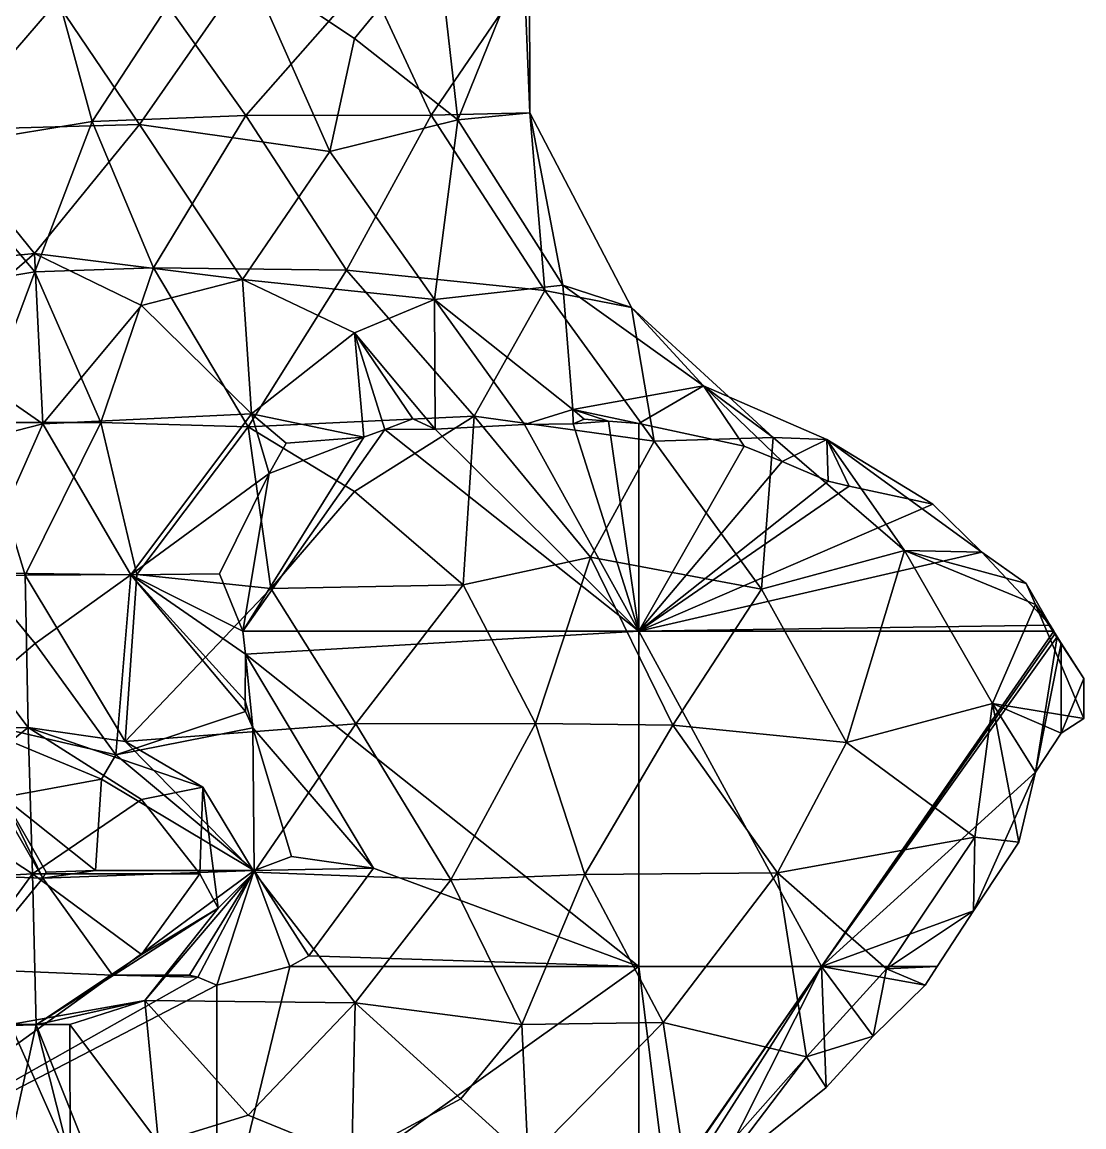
# Model space of a CAD drawing. Extents: x 290034 to 295698, y 4553723 to 4561693.
# Drawn here: x 291897 to 292022.7, y 4554012.7 to 4554143.4 of the extents above; entities that cross this region are included whole.
import ezdxf

# ---------------------------------------------------------------- set-up
doc = ezdxf.new("R2010")
doc.units = 0
doc.layers.add('Au_ppm_Pref_-_0_2', color=7, linetype='CONTINUOUS')

msp = doc.modelspace()

# ---------------------------------------------------------------- linework, layer by layer
at = {"layer": 'Au_ppm_Pref_-_0_2'}
for points in [[(291936.31, 4554141.52, 1903.25), (291923.75, 4554149.86, 1906.43), (291946.12, 4554153.44, 1903.91)], [(291936.31, 4554141.52, 1903.25), (291946.12, 4554153.44, 1903.91), (291948.57, 4554131.88, 1900.44)], [(291948.57, 4554131.88, 1900.44), (291946.12, 4554153.44, 1903.91), (291956.32, 4554151.13, 1899.76)], [(291898.54, 4554149.57, 1906.51), (291886.59, 4554130.64, 1905.79), (291872.94, 4554150.26, 1904.47)], [(291948.57, 4554131.88, 1900.44), (291956.32, 4554151.13, 1899.76), (291957.06, 4554132.71, 1894.64)], [(291957.06, 4554132.71, 1894.64), (291956.32, 4554151.13, 1899.76), (291957.05, 4554149.52, 1893.26)], [(291898.54, 4554149.57, 1906.51), (291910.86, 4554131.31, 1906.22), (291886.59, 4554130.64, 1905.79)], [(291898.54, 4554149.57, 1906.51), (291923.75, 4554149.86, 1906.43), (291910.86, 4554131.31, 1906.22)], [(291933.38, 4554128.13, 1903.95), (291910.86, 4554131.31, 1906.22), (291923.75, 4554149.86, 1906.43)], [(291923.44, 4554132.38, 1886.9), (291937.8, 4554148.73, 1888.05), (291914.21, 4554145.37, 1885.86)], [(291945.41, 4554132.45, 1889.92), (291937.8, 4554148.73, 1888.05), (291923.44, 4554132.38, 1886.9)], [(291936.31, 4554141.52, 1903.25), (291933.38, 4554128.13, 1903.95), (291923.75, 4554149.86, 1906.43)], [(291957.05, 4554149.52, 1893.26), (291937.8, 4554148.73, 1888.05), (291945.41, 4554132.45, 1889.92)], [(291957.06, 4554132.71, 1894.64), (291957.05, 4554149.52, 1893.26), (291945.41, 4554132.45, 1889.92)], [(291901.31, 4554146.16, 1885.21), (291886.38, 4554147.61, 1886.94), (291886.13, 4554128.54, 1883.92)], [(291901.31, 4554146.16, 1885.21), (291886.13, 4554128.54, 1883.92), (291905.25, 4554131.7, 1885.53)], [(291901.31, 4554146.16, 1885.21), (291905.25, 4554131.7, 1885.53), (291914.21, 4554145.37, 1885.86)], [(291914.21, 4554145.37, 1885.86), (291905.25, 4554131.7, 1885.53), (291923.44, 4554132.38, 1886.9)], [(291948.57, 4554131.88, 1900.44), (291933.38, 4554128.13, 1903.95), (291936.31, 4554141.52, 1903.25)], [(291898.48, 4554113.9, 1882.81), (291905.25, 4554131.7, 1885.53), (291886.13, 4554128.54, 1883.92)], [(291898.48, 4554113.9, 1882.81), (291912.51, 4554114.36, 1886.28), (291905.25, 4554131.7, 1885.53)], [(291912.51, 4554114.36, 1886.28), (291923.44, 4554132.38, 1886.9), (291905.25, 4554131.7, 1885.53)], [(291935.37, 4554114.1, 1889.23), (291923.44, 4554132.38, 1886.9), (291912.51, 4554114.36, 1886.28)], [(291935.37, 4554114.1, 1889.23), (291945.41, 4554132.45, 1889.92), (291923.44, 4554132.38, 1886.9)], [(291948.57, 4554131.88, 1900.44), (291945.79, 4554110.6, 1905.1), (291933.38, 4554128.13, 1903.95)], [(291935.37, 4554114.1, 1889.23), (291958.86, 4554111.69, 1890.68), (291945.41, 4554132.45, 1889.92)], [(291957.06, 4554132.71, 1894.64), (291945.41, 4554132.45, 1889.92), (291958.86, 4554111.69, 1890.68)], [(291948.57, 4554131.88, 1900.44), (291961, 4554112.32, 1900.66), (291945.79, 4554110.6, 1905.1)], [(291948.57, 4554131.88, 1900.44), (291957.06, 4554132.71, 1894.64), (291961, 4554112.32, 1900.66)], [(291961, 4554112.32, 1900.66), (291957.06, 4554132.71, 1894.64), (291969.12, 4554109.67, 1895.51)], [(291969.12, 4554109.67, 1895.51), (291957.06, 4554132.71, 1894.64), (291958.86, 4554111.69, 1890.68)], [(291873.66, 4554113.62, 1906.09), (291886.59, 4554130.64, 1905.79), (291898.44, 4554116.06, 1909.05)], [(291886.59, 4554130.64, 1905.79), (291910.86, 4554131.31, 1906.22), (291898.44, 4554116.06, 1909.05)], [(291923.07, 4554112.98, 1906.47), (291898.44, 4554116.06, 1909.05), (291910.86, 4554131.31, 1906.22)], [(291923.07, 4554112.98, 1906.47), (291910.86, 4554131.31, 1906.22), (291933.38, 4554128.13, 1903.95)], [(291898.48, 4554113.9, 1882.81), (291886.13, 4554128.54, 1883.92), (291883.36, 4554111.37, 1877.73)], [(291945.79, 4554110.6, 1905.1), (291923.07, 4554112.98, 1906.47), (291933.38, 4554128.13, 1903.95)], [(291873.66, 4554113.62, 1906.09), (291898.44, 4554116.06, 1909.05), (291885.91, 4554105.25, 1909.58)], [(291899.41, 4554095.89, 1912.23), (291885.91, 4554105.25, 1909.58), (291898.44, 4554116.06, 1909.05)], [(291923.07, 4554112.98, 1906.47), (291911.11, 4554109.9, 1911.13), (291898.44, 4554116.06, 1909.05)], [(291898.44, 4554116.06, 1909.05), (291911.11, 4554109.9, 1911.13), (291899.41, 4554095.89, 1912.23)], [(291898.48, 4554113.9, 1882.81), (291883.36, 4554111.37, 1877.73), (291891.78, 4554096.07, 1877.49)], [(291906.3, 4554096.07, 1883.59), (291898.48, 4554113.9, 1882.81), (291891.78, 4554096.07, 1877.49)], [(291906.3, 4554096.07, 1883.59), (291912.51, 4554114.36, 1886.28), (291898.48, 4554113.9, 1882.81)], [(291923.72, 4554095.55, 1888.88), (291912.51, 4554114.36, 1886.28), (291906.3, 4554096.07, 1883.59)], [(291935.37, 4554114.1, 1889.23), (291912.51, 4554114.36, 1886.28), (291923.72, 4554095.55, 1888.88)], [(291935.37, 4554114.1, 1889.23), (291923.72, 4554095.55, 1888.88), (291950.48, 4554096.81, 1887.74)], [(291935.37, 4554114.1, 1889.23), (291950.48, 4554096.81, 1887.74), (291958.86, 4554111.69, 1890.68)], [(291923.07, 4554112.98, 1906.47), (291924.14, 4554097.09, 1912.99), (291911.11, 4554109.9, 1911.13)], [(291936.31, 4554106.67, 1910.06), (291924.14, 4554097.09, 1912.99), (291923.07, 4554112.98, 1906.47)], [(291936.31, 4554106.67, 1910.06), (291923.07, 4554112.98, 1906.47), (291945.79, 4554110.6, 1905.1)], [(291962.18, 4554097.58, 1907), (291945.79, 4554110.6, 1905.1), (291961, 4554112.32, 1900.66)], [(291977.65, 4554100.39, 1902.14), (291962.18, 4554097.58, 1907), (291961, 4554112.32, 1900.66)], [(291961, 4554112.32, 1900.66), (291969.12, 4554109.67, 1895.51), (291977.65, 4554100.39, 1902.14)], [(291958.86, 4554111.69, 1890.68), (291950.48, 4554096.81, 1887.74), (291971.79, 4554093.84, 1890.54)], [(291969.12, 4554109.67, 1895.51), (291958.86, 4554111.69, 1890.68), (291971.79, 4554093.84, 1890.54)], [(291911.11, 4554109.9, 1911.13), (291924.14, 4554097.09, 1912.99), (291899.41, 4554095.89, 1912.23)], [(291936.31, 4554106.67, 1910.06), (291945.79, 4554110.6, 1905.1), (291945.88, 4554095.25, 1910.54)], [(291956.43, 4554095.81, 1908.59), (291945.88, 4554095.25, 1910.54), (291945.79, 4554110.6, 1905.1)], [(291945.79, 4554110.6, 1905.1), (291962.18, 4554097.58, 1907), (291956.43, 4554095.81, 1908.59)], [(291985.89, 4554094.28, 1895.08), (291977.65, 4554100.39, 1902.14), (291969.12, 4554109.67, 1895.51)], [(291985.89, 4554094.28, 1895.08), (291969.12, 4554109.67, 1895.51), (291971.79, 4554093.84, 1890.54)], [(291924.14, 4554097.09, 1912.99), (291936.31, 4554106.67, 1910.06), (291937.43, 4554094.32, 1912.08)], [(291939.89, 4554095.23, 1911.66), (291936.31, 4554106.67, 1910.06), (291943.22, 4554096.49, 1911.09)], [(291937.43, 4554094.32, 1912.08), (291936.31, 4554106.67, 1910.06), (291939.89, 4554095.23, 1911.66)], [(291945.88, 4554095.25, 1910.54), (291943.22, 4554096.49, 1911.09), (291936.31, 4554106.67, 1910.06)], [(291899.41, 4554095.89, 1912.23), (291882.12, 4554091.49, 1908.09), (291885.91, 4554105.25, 1909.58)], [(291977.65, 4554100.39, 1902.14), (291970, 4554095.94, 1906.05), (291962.18, 4554097.58, 1907)], [(291977.65, 4554100.39, 1902.14), (291982.47, 4554093.24, 1904.58), (291970, 4554095.94, 1906.05)], [(291982.47, 4554093.24, 1904.58), (291977.65, 4554100.39, 1902.14), (291986.97, 4554091.44, 1904.01)], [(291986.97, 4554091.44, 1904.01), (291977.65, 4554100.39, 1902.14), (291992.24, 4554094.05, 1900.58)], [(291985.89, 4554094.28, 1895.08), (291992.24, 4554094.05, 1900.58), (291977.65, 4554100.39, 1902.14)], [(291899.41, 4554095.89, 1912.23), (291924.14, 4554097.09, 1912.99), (291909.84, 4554078.01, 1913.29)], [(291909.84, 4554078.01, 1913.29), (291924.14, 4554097.09, 1912.99), (291926.22, 4554090.01, 1913.97)], [(291923.72, 4554095.55, 1888.88), (291936.31, 4554087.9, 1885.49), (291950.48, 4554096.81, 1887.74)], [(291926.22, 4554090.01, 1913.97), (291924.14, 4554097.09, 1912.99), (291928.23, 4554093.59, 1913.76)], [(291924.14, 4554097.09, 1912.99), (291937.43, 4554094.32, 1912.08), (291928.23, 4554093.59, 1913.76)], [(291936.31, 4554087.9, 1885.49), (291949.2, 4554076.83, 1884.85), (291950.48, 4554096.81, 1887.74)], [(291939.89, 4554095.23, 1911.66), (291943.22, 4554096.49, 1911.09), (291945.88, 4554095.25, 1910.54)], [(291949.2, 4554076.83, 1884.85), (291964.25, 4554080.11, 1886.68), (291950.48, 4554096.81, 1887.74)], [(291964.25, 4554080.11, 1886.68), (291971.79, 4554093.84, 1890.54), (291950.48, 4554096.81, 1887.74)], [(291962.18, 4554097.58, 1907), (291962.21, 4554095.88, 1907.51), (291956.43, 4554095.81, 1908.59)], [(291962.21, 4554095.88, 1907.51), (291962.18, 4554097.58, 1907), (291963.51, 4554096.45, 1907.29)], [(291966.39, 4554096.19, 1906.74), (291963.51, 4554096.45, 1907.29), (291962.18, 4554097.58, 1907)], [(291962.18, 4554097.58, 1907), (291970, 4554095.94, 1906.05), (291966.39, 4554096.19, 1906.74)], [(291962.21, 4554095.88, 1907.51), (291963.51, 4554096.45, 1907.29), (291966.39, 4554096.19, 1906.74)], [(291899.41, 4554095.89, 1912.23), (291891.57, 4554078.25, 1909.8), (291882.12, 4554091.49, 1908.09)], [(291897.32, 4554077.98, 1883.14), (291891.78, 4554096.07, 1877.49), (291884.35, 4554077.64, 1877.04)], [(291899.41, 4554095.89, 1912.23), (291909.84, 4554078.01, 1913.29), (291891.57, 4554078.25, 1909.8)], [(291906.3, 4554096.07, 1883.59), (291891.78, 4554096.07, 1877.49), (291897.32, 4554077.98, 1883.14)], [(291897.32, 4554077.98, 1883.14), (291910.55, 4554078.05, 1887.04), (291906.3, 4554096.07, 1883.59)], [(291923.72, 4554095.55, 1888.88), (291906.3, 4554096.07, 1883.59), (291910.55, 4554078.05, 1887.04)], [(291910.55, 4554078.05, 1887.04), (291926.41, 4554076.41, 1884.65), (291923.72, 4554095.55, 1888.88)], [(291923.1, 4554071.34, 1913.67), (291937.43, 4554094.32, 1912.08), (291939.89, 4554095.23, 1911.66)], [(291939.89, 4554095.23, 1911.66), (291970, 4554071.34, 1904.92), (291923.1, 4554071.34, 1913.67)], [(291926.41, 4554076.41, 1884.65), (291936.31, 4554087.9, 1885.49), (291923.72, 4554095.55, 1888.88)], [(291939.89, 4554095.23, 1911.66), (291945.88, 4554095.25, 1910.54), (291970, 4554071.34, 1904.92)], [(291945.88, 4554095.25, 1910.54), (291956.43, 4554095.81, 1908.59), (291970, 4554071.34, 1904.92)], [(291956.43, 4554095.81, 1908.59), (291962.21, 4554095.88, 1907.51), (291970, 4554071.34, 1904.92)], [(291962.21, 4554095.88, 1907.51), (291966.39, 4554096.19, 1906.74), (291970, 4554071.34, 1904.92)], [(291966.39, 4554096.19, 1906.74), (291970, 4554095.94, 1906.05), (291970, 4554071.34, 1904.92)], [(291970, 4554095.94, 1906.05), (291982.47, 4554093.24, 1904.58), (291970, 4554071.34, 1904.92)], [(291926.22, 4554090.01, 1913.97), (291937.43, 4554094.32, 1912.08), (291923.1, 4554071.34, 1913.67)], [(291926.22, 4554090.01, 1913.97), (291928.23, 4554093.59, 1913.76), (291937.43, 4554094.32, 1912.08)], [(291971.79, 4554093.84, 1890.54), (291964.25, 4554080.11, 1886.68), (291984.52, 4554076.34, 1889.54)], [(291985.89, 4554094.28, 1895.08), (291971.79, 4554093.84, 1890.54), (291984.52, 4554076.34, 1889.54)], [(291985.89, 4554094.28, 1895.08), (291984.52, 4554076.34, 1889.54), (292001.44, 4554080.91, 1893.74)], [(291985.89, 4554094.28, 1895.08), (292001.44, 4554080.91, 1893.74), (291992.24, 4554094.05, 1900.58)], [(291986.97, 4554091.44, 1904.01), (291992.24, 4554094.05, 1900.58), (291992.41, 4554089.12, 1903.31)], [(291992.24, 4554094.05, 1900.58), (292010.61, 4554080.71, 1898.57), (292004.8, 4554086.4, 1900.54)], [(291992.24, 4554094.05, 1900.58), (292001.44, 4554080.91, 1893.74), (292010.61, 4554080.71, 1898.57)], [(291992.41, 4554089.12, 1903.31), (291992.24, 4554094.05, 1900.58), (291994.88, 4554088.51, 1902.75)], [(291994.88, 4554088.51, 1902.75), (291992.24, 4554094.05, 1900.58), (292004.8, 4554086.4, 1900.54)], [(291982.47, 4554093.24, 1904.58), (291986.97, 4554091.44, 1904.01), (291970, 4554071.34, 1904.92)], [(291986.97, 4554091.44, 1904.01), (291992.41, 4554089.12, 1903.31), (291970, 4554071.34, 1904.92)], [(291909.84, 4554078.01, 1913.29), (291926.22, 4554090.01, 1913.97), (291920.34, 4554078.14, 1914.51)], [(291920.34, 4554078.14, 1914.51), (291926.22, 4554090.01, 1913.97), (291923.1, 4554071.34, 1913.67)], [(291970, 4554071.34, 1904.92), (291992.41, 4554089.12, 1903.31), (291994.88, 4554088.51, 1902.75)], [(291970, 4554071.34, 1904.92), (291994.88, 4554088.51, 1902.75), (292004.8, 4554086.4, 1900.54)], [(291926.41, 4554076.41, 1884.65), (291949.2, 4554076.83, 1884.85), (291936.31, 4554087.9, 1885.49)], [(291970, 4554071.34, 1904.92), (292004.8, 4554086.4, 1900.54), (292010.61, 4554080.71, 1898.57)], [(291970, 4554071.34, 1904.92), (292010.61, 4554080.71, 1898.57), (292018.67, 4554072.05, 1895.73)], [(291994.56, 4554058.19, 1889.8), (292001.44, 4554080.91, 1893.74), (291984.52, 4554076.34, 1889.54)], [(292011.86, 4554062.79, 1892.02), (292001.44, 4554080.91, 1893.74), (291994.56, 4554058.19, 1889.8)], [(292010.61, 4554080.71, 1898.57), (292001.44, 4554080.91, 1893.74), (292015.85, 4554076.99, 1897.01)], [(292015.85, 4554076.99, 1897.01), (292001.44, 4554080.91, 1893.74), (292016.93, 4554074.52, 1894.64)], [(292001.44, 4554080.91, 1893.74), (292011.86, 4554062.79, 1892.02), (292016.93, 4554074.52, 1894.64)], [(292018.67, 4554072.05, 1895.73), (292010.61, 4554080.71, 1898.57), (292015.85, 4554076.99, 1897.01)], [(291949.2, 4554076.83, 1884.85), (291957.76, 4554060.43, 1884.53), (291964.25, 4554080.11, 1886.68)], [(291957.76, 4554060.43, 1884.53), (291974, 4554060.22, 1886.13), (291964.25, 4554080.11, 1886.68)], [(291984.52, 4554076.34, 1889.54), (291964.25, 4554080.11, 1886.68), (291974, 4554060.22, 1886.13)], [(291898.51, 4554069.91, 1909.3), (291888.39, 4554061.31, 1905.39), (291891.57, 4554078.25, 1909.8)], [(291891.57, 4554078.25, 1909.8), (291909.84, 4554078.01, 1913.29), (291898.51, 4554069.91, 1909.3)], [(291909.16, 4554058.29, 1882.97), (291910.55, 4554078.05, 1887.04), (291897.32, 4554077.98, 1883.14)], [(291909.84, 4554078.01, 1913.29), (291908.06, 4554056.7, 1909.2), (291898.51, 4554069.91, 1909.3)], [(291923.4, 4554061.84, 1912.09), (291908.06, 4554056.7, 1909.2), (291909.84, 4554078.01, 1913.29)], [(291926.41, 4554076.41, 1884.65), (291910.55, 4554078.05, 1887.04), (291909.16, 4554058.29, 1882.97)], [(291909.84, 4554078.01, 1913.29), (291920.34, 4554078.14, 1914.51), (291923.1, 4554071.34, 1913.67)], [(291923.43, 4554068.62, 1913.25), (291909.84, 4554078.01, 1913.29), (291923.1, 4554071.34, 1913.67)], [(291923.36, 4554063.12, 1912.32), (291909.84, 4554078.01, 1913.29), (291923.43, 4554068.62, 1913.25)], [(291923.4, 4554061.84, 1912.09), (291909.84, 4554078.01, 1913.29), (291923.36, 4554063.12, 1912.32)], [(291884.35, 4554077.64, 1877.04), (291873.22, 4554059.72, 1875.02), (291897.68, 4554059.95, 1876.91)], [(291897.32, 4554077.98, 1883.14), (291884.35, 4554077.64, 1877.04), (291897.68, 4554059.95, 1876.91)], [(291909.16, 4554058.29, 1882.97), (291897.32, 4554077.98, 1883.14), (291897.68, 4554059.95, 1876.91)], [(291926.41, 4554076.41, 1884.65), (291936.47, 4554060.37, 1884.05), (291949.2, 4554076.83, 1884.85)], [(291936.47, 4554060.37, 1884.05), (291957.76, 4554060.43, 1884.53), (291949.2, 4554076.83, 1884.85)], [(292016.93, 4554074.52, 1894.64), (292018.67, 4554072.05, 1895.73), (292015.85, 4554076.99, 1897.01)], [(291926.41, 4554076.41, 1884.65), (291909.16, 4554058.29, 1882.97), (291936.47, 4554060.37, 1884.05)], [(291994.56, 4554058.19, 1889.8), (291984.52, 4554076.34, 1889.54), (291974, 4554060.22, 1886.13)], [(292011.86, 4554062.79, 1892.02), (292022.67, 4554061.01, 1894.01), (292016.93, 4554074.52, 1894.64)], [(292019.53, 4554070.68, 1895.37), (292019.29, 4554071.06, 1895.47), (292016.93, 4554074.52, 1894.64)], [(292019.29, 4554071.06, 1895.47), (292019.11, 4554071.34, 1895.54), (292016.93, 4554074.52, 1894.64)], [(292019.11, 4554071.34, 1895.54), (292018.67, 4554072.05, 1895.73), (292016.93, 4554074.52, 1894.64)], [(292020, 4554069.92, 1895.18), (292019.53, 4554070.68, 1895.37), (292016.93, 4554074.52, 1894.64)], [(292022.68, 4554065.73, 1894.64), (292020, 4554069.92, 1895.18), (292016.93, 4554074.52, 1894.64)], [(292022.67, 4554061.01, 1894.01), (292022.68, 4554065.73, 1894.64), (292016.93, 4554074.52, 1894.64)], [(292019.11, 4554071.34, 1895.54), (291970, 4554071.34, 1904.92), (292018.67, 4554072.05, 1895.73)], [(291923.1, 4554071.34, 1913.67), (291970, 4554071.34, 1904.92), (291923.43, 4554068.62, 1913.25)], [(291970, 4554071.34, 1904.92), (291970, 4554031.65, 1899.63), (291923.43, 4554068.62, 1913.25)], [(292019.11, 4554071.34, 1895.54), (291991.61, 4554031.65, 1895.47), (291970, 4554071.34, 1904.92)], [(291991.61, 4554031.65, 1895.47), (291970, 4554031.65, 1899.63), (291970, 4554071.34, 1904.92)], [(292019.29, 4554071.06, 1895.47), (291991.61, 4554031.65, 1895.47), (292019.11, 4554071.34, 1895.54)], [(291991.61, 4554031.65, 1895.47), (292019.29, 4554071.06, 1895.47), (292019.53, 4554070.68, 1895.37)], [(292019.53, 4554070.68, 1895.37), (292016.93, 4554054.68, 1893.71), (291991.61, 4554031.65, 1895.47)], [(292019.53, 4554070.68, 1895.37), (292020, 4554069.92, 1895.18), (292016.93, 4554054.68, 1893.71)], [(291898.51, 4554069.91, 1909.3), (291908.06, 4554056.7, 1909.2), (291888.39, 4554061.31, 1905.39)], [(292016.93, 4554054.68, 1893.71), (292020, 4554069.92, 1895.18), (292020, 4554059.28, 1893.74)], [(292022.68, 4554065.73, 1894.64), (292020, 4554059.28, 1893.74), (292020, 4554069.92, 1895.18)], [(291923.36, 4554063.12, 1912.32), (291923.43, 4554068.62, 1913.25), (291924.29, 4554059.9, 1911.62)], [(291923.43, 4554068.62, 1913.25), (291970, 4554031.65, 1899.63), (291938.58, 4554043.29, 1906.53)], [(291923.43, 4554068.62, 1913.25), (291938.58, 4554043.29, 1906.53), (291924.29, 4554059.9, 1911.62)], [(292022.68, 4554065.73, 1894.64), (292022.67, 4554061.01, 1894.01), (292020, 4554059.28, 1893.74)], [(291923.4, 4554061.84, 1912.09), (291923.36, 4554063.12, 1912.32), (291924.29, 4554059.9, 1911.62)], [(292011.86, 4554062.79, 1892.02), (291994.56, 4554058.19, 1889.8), (292009.77, 4554046.96, 1891.16)], [(292009.77, 4554046.96, 1891.16), (292014.99, 4554046.38, 1892.96), (292011.86, 4554062.79, 1892.02)], [(292014.99, 4554046.38, 1892.96), (292016.93, 4554054.68, 1893.71), (292011.86, 4554062.79, 1892.02)], [(292011.86, 4554062.79, 1892.02), (292016.93, 4554054.68, 1893.71), (292020, 4554059.28, 1893.74)], [(292011.86, 4554062.79, 1892.02), (292020, 4554059.28, 1893.74), (292022.67, 4554061.01, 1894.01)], [(291899.4, 4554042.13, 1906.46), (291893.98, 4554042.32, 1906.53), (291888.39, 4554061.31, 1905.39)], [(291888.39, 4554061.31, 1905.39), (291906.37, 4554053.85, 1908.67), (291894.75, 4554051.7, 1906.1)], [(291894.75, 4554051.7, 1906.1), (291899.4, 4554042.13, 1906.46), (291888.39, 4554061.31, 1905.39)], [(291908.06, 4554056.7, 1909.2), (291906.37, 4554053.85, 1908.67), (291888.39, 4554061.31, 1905.39)], [(291924.29, 4554059.9, 1911.62), (291908.06, 4554056.7, 1909.2), (291923.4, 4554061.84, 1912.09)], [(291897.68, 4554059.95, 1876.91), (291873.22, 4554059.72, 1875.02), (291885.91, 4554050.62, 1874.16)], [(291897.68, 4554059.95, 1876.91), (291885.91, 4554050.62, 1874.16), (291898.18, 4554042.61, 1872.78)], [(291909.16, 4554058.29, 1882.97), (291897.68, 4554059.95, 1876.91), (291918.37, 4554052.88, 1876.83)], [(291897.68, 4554059.95, 1876.91), (291898.18, 4554042.61, 1872.78), (291911.11, 4554051.41, 1873.89)], [(291897.68, 4554059.95, 1876.91), (291911.11, 4554051.41, 1873.89), (291918.37, 4554052.88, 1876.83)], [(291924.29, 4554059.9, 1911.62), (291924.45, 4554043.01, 1906.8), (291908.06, 4554056.7, 1909.2)], [(291936.47, 4554060.37, 1884.05), (291909.16, 4554058.29, 1882.97), (291924.44, 4554042.82, 1882.56)], [(291938.58, 4554043.29, 1906.53), (291928.84, 4554044.69, 1908.29), (291924.29, 4554059.9, 1911.62)], [(291928.84, 4554044.69, 1908.29), (291924.45, 4554043.01, 1906.8), (291924.29, 4554059.9, 1911.62)], [(291936.47, 4554060.37, 1884.05), (291924.44, 4554042.82, 1882.56), (291947.73, 4554041.93, 1884.2)], [(291936.47, 4554060.37, 1884.05), (291947.73, 4554041.93, 1884.2), (291957.76, 4554060.43, 1884.53)], [(291957.76, 4554060.43, 1884.53), (291947.73, 4554041.93, 1884.2), (291963.57, 4554042.55, 1887.72)], [(291957.76, 4554060.43, 1884.53), (291963.57, 4554042.55, 1887.72), (291974, 4554060.22, 1886.13)], [(291986.4, 4554042.73, 1889.3), (291974, 4554060.22, 1886.13), (291963.57, 4554042.55, 1887.72)], [(291986.4, 4554042.73, 1889.3), (291994.56, 4554058.19, 1889.8), (291974, 4554060.22, 1886.13)], [(291909.16, 4554058.29, 1882.97), (291918.37, 4554052.88, 1876.83), (291924.44, 4554042.82, 1882.56)], [(291986.4, 4554042.73, 1889.3), (292009.77, 4554046.96, 1891.16), (291994.56, 4554058.19, 1889.8)], [(291924.45, 4554043.01, 1906.8), (291906.37, 4554053.85, 1908.67), (291908.06, 4554056.7, 1909.2)], [(291991.61, 4554031.65, 1895.47), (292016.93, 4554054.68, 1893.71), (292009.6, 4554038.24, 1892.9)], [(292009.6, 4554038.24, 1892.9), (292016.93, 4554054.68, 1893.71), (292014.99, 4554046.38, 1892.96)], [(291894.75, 4554051.7, 1906.1), (291906.37, 4554053.85, 1908.67), (291905.66, 4554043.03, 1906.67)], [(291924.45, 4554043.01, 1906.8), (291905.66, 4554043.03, 1906.67), (291906.37, 4554053.85, 1908.67)], [(291918.37, 4554052.88, 1876.83), (291911.11, 4554051.41, 1873.89), (291918.01, 4554042.61, 1873.58)], [(291920.19, 4554038.57, 1876.83), (291918.37, 4554052.88, 1876.83), (291918.01, 4554042.61, 1873.58)], [(291920.19, 4554038.57, 1876.83), (291924.44, 4554042.82, 1882.56), (291918.37, 4554052.88, 1876.83)], [(291873.41, 4554041.25, 1872.02), (291898.18, 4554042.61, 1872.78), (291885.91, 4554050.62, 1874.16)], [(291894.75, 4554051.7, 1906.1), (291905.66, 4554043.03, 1906.67), (291899.82, 4554042.84, 1906.59)], [(291899.82, 4554042.84, 1906.59), (291899.4, 4554042.13, 1906.46), (291894.75, 4554051.7, 1906.1)], [(291911.11, 4554051.41, 1873.89), (291898.18, 4554042.61, 1872.78), (291918.01, 4554042.61, 1873.58)], [(291986.4, 4554042.73, 1889.3), (291999.3, 4554031.37, 1890.9), (292009.77, 4554046.96, 1891.16)], [(292009.77, 4554046.96, 1891.16), (291999.3, 4554031.37, 1890.9), (292009.6, 4554038.24, 1892.9)], [(292014.99, 4554046.38, 1892.96), (292009.77, 4554046.96, 1891.16), (292009.6, 4554038.24, 1892.9)], [(291924.45, 4554043.01, 1906.8), (291928.84, 4554044.69, 1908.29), (291938.58, 4554043.29, 1906.53)], [(291905.66, 4554043.03, 1906.67), (291899.4, 4554042.13, 1906.46), (291899.82, 4554042.84, 1906.59)], [(291924.45, 4554043.01, 1906.8), (291899.4, 4554042.13, 1906.46), (291905.66, 4554043.03, 1906.67)], [(291907.67, 4554030.65, 1906.84), (291899.4, 4554042.13, 1906.46), (291924.45, 4554043.01, 1906.8)], [(291916.78, 4554030.64, 1906.97), (291907.67, 4554030.65, 1906.84), (291924.45, 4554043.01, 1906.8)], [(291911.48, 4554027.62, 1882.97), (291936.41, 4554027.35, 1885.26), (291924.44, 4554042.82, 1882.56)], [(291911.48, 4554027.62, 1882.97), (291924.44, 4554042.82, 1882.56), (291920.19, 4554038.57, 1876.83)], [(291917.76, 4554030.39, 1906.89), (291916.78, 4554030.64, 1906.97), (291924.45, 4554043.01, 1906.8)], [(291920, 4554029.43, 1906.68), (291917.76, 4554030.39, 1906.89), (291924.45, 4554043.01, 1906.8)], [(291924.45, 4554043.01, 1906.8), (291928.67, 4554031.65, 1906.07), (291920, 4554029.43, 1906.68)], [(291947.73, 4554041.93, 1884.2), (291924.44, 4554042.82, 1882.56), (291936.41, 4554027.35, 1885.26)], [(291924.45, 4554043.01, 1906.8), (291938.58, 4554043.29, 1906.53), (291930.91, 4554032.91, 1905.94)], [(291924.45, 4554043.01, 1906.8), (291930.91, 4554032.91, 1905.94), (291928.67, 4554031.65, 1906.07)], [(291970, 4554031.65, 1899.63), (291930.91, 4554032.91, 1905.94), (291938.58, 4554043.29, 1906.53)], [(291986.4, 4554042.73, 1889.3), (291963.57, 4554042.55, 1887.72), (291972.85, 4554025.04, 1889.45)], [(291986.4, 4554042.73, 1889.3), (291972.85, 4554025.04, 1889.45), (291989.84, 4554020.96, 1891.89)], [(291986.4, 4554042.73, 1889.3), (291989.84, 4554020.96, 1891.89), (291999.3, 4554031.37, 1890.9)], [(291884.88, 4554024.38, 1871.46), (291898.18, 4554042.61, 1872.78), (291873.41, 4554041.25, 1872.02)], [(291884.88, 4554024.38, 1871.46), (291898.61, 4554024.75, 1876.68), (291898.18, 4554042.61, 1872.78)], [(291893.98, 4554042.32, 1906.53), (291899.4, 4554042.13, 1906.46), (291890.57, 4554031.33, 1906.86)], [(291899.4, 4554042.13, 1906.46), (291907.67, 4554030.65, 1906.84), (291890.57, 4554031.33, 1906.86)], [(291911.11, 4554033.07, 1873.65), (291898.18, 4554042.61, 1872.78), (291898.61, 4554024.75, 1876.68)], [(291918.01, 4554042.61, 1873.58), (291898.18, 4554042.61, 1872.78), (291911.11, 4554033.07, 1873.65)], [(291920.19, 4554038.57, 1876.83), (291918.01, 4554042.61, 1873.58), (291911.11, 4554033.07, 1873.65)], [(291947.73, 4554041.93, 1884.2), (291936.41, 4554027.35, 1885.26), (291956.12, 4554024.8, 1885.31)], [(291947.73, 4554041.93, 1884.2), (291956.12, 4554024.8, 1885.31), (291963.57, 4554042.55, 1887.72)], [(291963.57, 4554042.55, 1887.72), (291956.12, 4554024.8, 1885.31), (291972.85, 4554025.04, 1889.45)], [(291911.48, 4554027.62, 1882.97), (291920.19, 4554038.57, 1876.83), (291898.61, 4554024.75, 1876.68)], [(291920.19, 4554038.57, 1876.83), (291911.11, 4554033.07, 1873.65), (291898.61, 4554024.75, 1876.68)], [(291991.61, 4554031.65, 1895.47), (292009.6, 4554038.24, 1892.9), (292005.32, 4554031.65, 1892.83)], [(292009.6, 4554038.24, 1892.9), (291999.3, 4554031.37, 1890.9), (292005.32, 4554031.65, 1892.83)], [(291970, 4554031.65, 1899.63), (291928.67, 4554031.65, 1906.07), (291930.91, 4554032.91, 1905.94)], [(291890.57, 4554031.33, 1906.86), (291907.67, 4554030.65, 1906.84), (291870, 4554003.49, 1895.47)], [(291970, 4554031.65, 1899.63), (291970, 4554002.14, 1895.68), (291920, 4553996.07, 1895.47)], [(291920, 4554029.43, 1906.68), (291928.67, 4554031.65, 1906.07), (291920, 4553996.07, 1895.47)], [(291920, 4553996.07, 1895.47), (291928.67, 4554031.65, 1906.07), (291970, 4554031.65, 1899.63)], [(291970, 4554002.14, 1895.68), (291970, 4554031.65, 1899.63), (291973.25, 4554005.25, 1895.47)], [(291970, 4554031.65, 1899.63), (291991.61, 4554031.65, 1895.47), (291973.25, 4554005.25, 1895.47)], [(291991.61, 4554031.65, 1895.47), (291973.63, 4554005.61, 1895.45), (291973.25, 4554005.25, 1895.47)], [(291991.61, 4554031.65, 1895.47), (291975.84, 4554006.94, 1895.2), (291973.63, 4554005.61, 1895.45)], [(291975.84, 4554006.94, 1895.2), (291991.61, 4554031.65, 1895.47), (291979.12, 4554006.87, 1894.56)], [(291991.61, 4554031.65, 1895.47), (291992.16, 4554017.34, 1893.45), (291979.12, 4554006.87, 1894.56)], [(291999.3, 4554031.37, 1890.9), (291989.84, 4554020.96, 1891.89), (291997.72, 4554023.43, 1893.19)], [(291991.61, 4554031.65, 1895.47), (291997.72, 4554023.43, 1893.19), (291992.16, 4554017.34, 1893.45)], [(291991.61, 4554031.65, 1895.47), (292003.87, 4554029.43, 1892.81), (291997.72, 4554023.43, 1893.19)], [(291991.61, 4554031.65, 1895.47), (292005.32, 4554031.65, 1892.83), (292003.87, 4554029.43, 1892.81)], [(291999.3, 4554031.37, 1890.9), (291997.72, 4554023.43, 1893.19), (292003.87, 4554029.43, 1892.81)], [(292005.32, 4554031.65, 1892.83), (291999.3, 4554031.37, 1890.9), (292003.87, 4554029.43, 1892.81)], [(291907.67, 4554030.65, 1906.84), (291917.76, 4554030.39, 1906.89), (291870, 4554003.49, 1895.47)], [(291917.76, 4554030.39, 1906.89), (291920, 4554029.43, 1906.68), (291870, 4554003.49, 1895.47)], [(291907.67, 4554030.65, 1906.84), (291916.78, 4554030.64, 1906.97), (291917.76, 4554030.39, 1906.89)], [(291920, 4554029.43, 1906.68), (291920, 4553996.07, 1895.47), (291870, 4554003.49, 1895.47)], [(291895.57, 4554024.8, 1882.77), (291902.61, 4554024.8, 1886.77), (291911.48, 4554027.62, 1882.97)], [(291911.48, 4554027.62, 1882.97), (291898.61, 4554024.75, 1876.68), (291895.57, 4554024.8, 1882.77)], [(291913.09, 4554010.8, 1886.5), (291911.48, 4554027.62, 1882.97), (291902.61, 4554024.8, 1886.77)], [(291911.48, 4554027.62, 1882.97), (291913.09, 4554010.8, 1886.5), (291923.71, 4554014.08, 1885.13)], [(291911.48, 4554027.62, 1882.97), (291923.71, 4554014.08, 1885.13), (291936.41, 4554027.35, 1885.26)], [(291923.71, 4554014.08, 1885.13), (291936.01, 4554009.04, 1886.77), (291936.41, 4554027.35, 1885.26)], [(291948.91, 4554015.99, 1885.77), (291936.41, 4554027.35, 1885.26), (291936.01, 4554009.04, 1886.77)], [(291956.12, 4554024.8, 1885.31), (291936.41, 4554027.35, 1885.26), (291948.91, 4554015.99, 1885.77)], [(291884.88, 4554024.38, 1871.46), (291894.11, 4554004.4, 1871.74), (291898.61, 4554024.75, 1876.68)], [(291906.85, 4554004.27, 1877.19), (291898.61, 4554024.75, 1876.68), (291894.11, 4554004.4, 1871.74)], [(291902.67, 4554008.87, 1882.31), (291902.61, 4554024.8, 1886.77), (291895.57, 4554024.8, 1882.77)], [(291895.57, 4554024.8, 1882.77), (291898.61, 4554024.75, 1876.68), (291902.67, 4554008.87, 1882.31)], [(291902.67, 4554008.87, 1882.31), (291898.61, 4554024.75, 1876.68), (291906.85, 4554004.27, 1877.19)], [(291902.67, 4554008.87, 1882.31), (291913.09, 4554010.8, 1886.5), (291902.61, 4554024.8, 1886.77)], [(291956.87, 4554008.76, 1889.23), (291956.12, 4554024.8, 1885.31), (291948.91, 4554015.99, 1885.77)], [(291956.87, 4554008.76, 1889.23), (291972.85, 4554025.04, 1889.45), (291956.12, 4554024.8, 1885.31)], [(291972.85, 4554025.04, 1889.45), (291956.87, 4554008.76, 1889.23), (291975.88, 4554005.2, 1894.54)], [(291972.85, 4554025.04, 1889.45), (291975.88, 4554005.2, 1894.54), (291989.84, 4554020.96, 1891.89)], [(291997.72, 4554023.43, 1893.19), (291989.84, 4554020.96, 1891.89), (291992.16, 4554017.34, 1893.45)], [(291989.84, 4554020.96, 1891.89), (291975.88, 4554005.2, 1894.54), (291979.12, 4554006.87, 1894.56)], [(291992.16, 4554017.34, 1893.45), (291989.84, 4554020.96, 1891.89), (291979.12, 4554006.87, 1894.56)], [(291956.87, 4554008.76, 1889.23), (291948.91, 4554015.99, 1885.77), (291936.01, 4554009.04, 1886.77)], [(291936.01, 4554009.04, 1886.77), (291923.71, 4554014.08, 1885.13), (291913.09, 4554010.8, 1886.5)]]:
    msp.add_3dface(points, dxfattribs=at)

doc.saveas('drawing.dxf')
